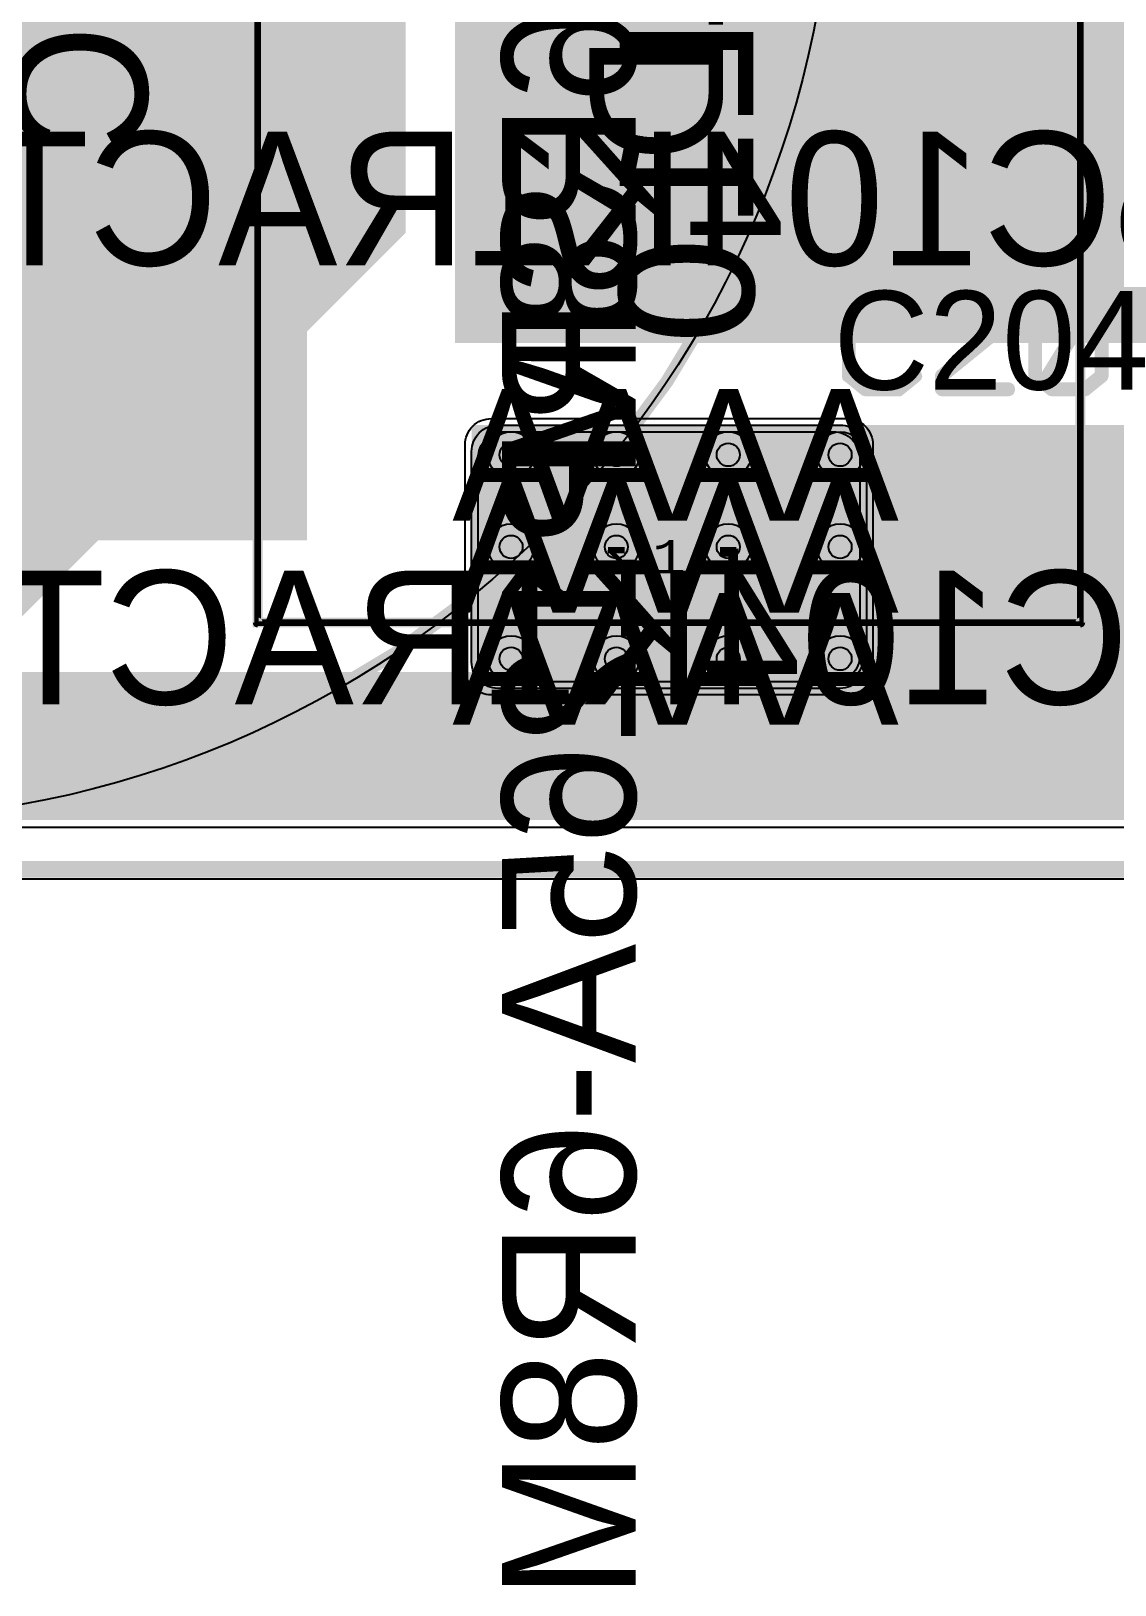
# Model space of a CAD drawing. Extents: x -23 to 289, y -67 to 135.
# Drawn here: x 236.31 to 252.78, y -10.87 to 12.74 of the extents above; entities that cross this region are included whole.
import ezdxf
from ezdxf.enums import TextEntityAlignment as Align

# ---------------------------------------------------------------- set-up
doc = ezdxf.new("R2010")
doc.units = 0
doc.header["$MEASUREMENT"] = 0
for name, color, linetype in [('ASSEMBLY_OUTLINES_BTM', 191, 'CONTINUOUS'), ('ASSEMBLY_OUTLINES_TOP', 102, 'CONTINUOUS'), ('ASSEMBLY_PART_NUMBERS_BTM', 191, 'CONTINUOUS'), ('ASSEMBLY_REF_DES_BTM', 191, 'CONTINUOUS'), ('BOARD_OUTLINE', 10, 'CONTINUOUS'), ('DRILL_DRAWING', 21, 'CONTINUOUS'), ('GENERATED_SILKSCREEN_BTM', 255, 'CONTINUOUS'), ('GENERATED_SILKSCREEN_TOP', 140, 'CONTINUOUS'), ('MANUFACTURING_OUTLINES', 10, 'CONTINUOUS'), ('PART_PADS_SMD_BTM', 230, 'CONTINUOUS'), ('PIN_NUMBERS_BTM', 8, 'CONTINUOUS'), ('PIN_NUMBERS_TOP', 8, 'CONTINUOUS'), ('PLACEMENT_OUTLINES_BTM', 222, 'CONTINUOUS'), ('PLACEMENT_OUTLINES_TOP', 130, 'CONTINUOUS'), ('PLANE_DATA_LAYER_TOP', 150, 'CONTINUOUS'), ('PLANE_SHAPES_LAYER_TOP', 150, 'CONTINUOUS'), ('ROUTE_BORDER', 151, 'CONTINUOUS'), ('SILKSCREEN_OUTLINES_BTM', 211, 'CONTINUOUS'), ('SILKSCREEN_OUTLINES_TOP', 150, 'CONTINUOUS'), ('SILKSCREEN_REF_DES_TOP', 150, 'CONTINUOUS'), ('SOLDERMASK_PADS_BTM', 12, 'CONTINUOUS'), ('SOLDERPASTE_PADS_BTM', 12, 'CONTINUOUS'), ('TRACES_LAYER_BOTTOM', 230, 'CONTINUOUS'), ('VIA_HOLES_LAYER_BOTTOM', 30, 'CONTINUOUS'), ('VIA_HOLES_LAYER_TOP', 30, 'CONTINUOUS'), ('VIA_PADS_LAYER_BOTTOM', 230, 'CONTINUOUS'), ('VIA_PADS_LAYER_TOP', 150, 'CONTINUOUS')]:
    doc.layers.add(name, color=color, linetype=linetype)
doc.styles.add('COURIER_NEW', font='COUR.TTF')
doc.styles.add('VERDANA', font='verdana.TTF')
doc.styles.add('VERIBEST_GERBER_0', font='txt')

msp = doc.modelspace()

# ---------------------------------------------------------------- hatches: boundary and pattern name
at = {"layer": 'PLANE_DATA_LAYER_TOP'}
h = msp.add_hatch(color=256, dxfattribs=at)
h.paths.add_polyline_path([(253.25, 0.8262, -0.414213562373095), (253.1738, 0.75), (196.750008, 0.75, 0.414213562373095), (196.75, 0.749992), (196.75, 0.7112, -0.414213562373095), (196.6738, 0.635), (192.0762, 0.635, -0.414213562373095), (192, 0.7112), (192, 7.999992, 0.414213562373095), (191.999992, 8), (183.750008, 8, 0.414213562373095), (183.75, 7.999992), (183.75, 0.7112, -0.414213562373095), (183.6738, 0.635), (135.3262, 0.635, -0.414213562373095), (135.25, 0.7112), (135.25, 7.999992, 0.414213562373095), (135.249992, 8), (126.750008, 8, 0.414213562373095), (126.75, 7.999992), (126.75, 0.8262, -0.414213562373095), (126.6738, 0.75), (86.0762, 0.75, -0.414213562373095), (86, 0.8262), (86, 42.749992, 0.414213562373095), (85.999992, 42.75), (84.281562, 42.75, -0.1989133663344345), (84.22768, 42.772318), (80.500002, 46.499998, 0.2076843461972852), (80.499996, 46.5), (78.3262, 46.5, -0.414213562373095), (78.25, 46.5762), (78.25, 56.020459, -0.6673970532529512), (78.379965, 56.074457, 2.4068453038940936), (78.379965, 58.625543, -0.6673970532529512), (78.25, 58.679541), (78.25, 61.9238, -0.414213562373095), (78.3262, 62), (81.5, 62), (89.225018, 61.999999, -0.1573037695949559), (89.269547, 61.985635, 0.3225864114567359), (90.730454, 61.985634, -0.1573004075741409), (90.774982, 61.999998), (92.96844, 61.999998, -0.1989133663344687), (93.022322, 61.97768), (95.72768, 59.272322, -0.198909955685367), (95.749998, 59.218441), (95.749998, 59.21844), (95.75, 49.750008, 0.414213562373095), (95.750008, 49.75), (105.4238, 49.75, -0.414213562373095), (105.5, 49.6738), (105.5, 41.562131, -0.414213562373095), (105.4238, 41.485931), (104.083664, 41.485931, 0.1989122151386141), (103.376558, 41.193037), (102.455839, 40.272318, -0.1989133663344686), (102.401957, 40.25), (88.250008, 40.25, 0.414213562373095), (88.25, 40.249992), (88.25, 3.250008, 0.414213562373095), (88.250008, 3.25), (123.749992, 3.25, 0.414213562373095), (123.75, 3.250008), (123.75, 9.9238, -0.414213562373095), (123.8262, 10), (144.148178, 10, -0.1437147250032703), (144.189359, 9.987914, 0.2934886928068864), (145.810641, 9.987914, -0.1437147250032703), (145.851822, 10), (161.499992, 10, 0.414213562373095), (161.5, 10.000008), (161.5, 12.1738, -0.414213562373095), (161.5762, 12.25), (163.9238, 12.25, -0.414213562373095), (164, 12.1738), (164, 10.000008, 0.414213562373095), (164.000008, 10), (177.999992, 10, 0.414213562373095), (178, 10.000008), (178, 14.1738, -0.414213562373095), (178.0762, 14.25), (183.6738, 14.25, -0.414213562373095), (183.75, 14.1738), (183.75, 10.000008, 0.414213562373095), (183.750008, 10), (196.6738, 10, -0.414213562373095), (196.75, 9.9238), (196.75, 7.250008, 0.414213562373095), (196.750008, 7.25), (207.9238, 7.25, -0.414213562373095), (208, 7.1738), (208, 3.000008, 0.414213562373095), (208.000008, 3), (242.999992, 3, 0.414213562373095), (243, 3.000008), (243, 6.6738, -0.414213562373095), (243.0762, 6.75), (253.1738, 6.75, -0.414213562373095), (253.25, 6.6738)], flags=0)
h.paths.add_polyline_path([(90.499998, 48.999998), (90.5, 49.000004), (90.5, 53.499996), (90.499997, 53.500001), (88.500002, 55.499998, 0.2076843461972852), (88.499996, 55.5), (83.500004, 55.5, 0.2076843461972852), (83.499998, 55.499998), (81.500002, 53.500002), (81.5, 53.499996), (81.5, 49.000004), (81.500003, 48.999999), (83.749998, 46.750002, 0.2076843461972851), (83.750004, 46.75), (88.249996, 46.75, 0.2076843461972851), (88.250002, 46.750002)], flags=0)
h.paths.add_polyline_path([(94.249992, 42.75, 0.414213562373095), (94.25, 42.750008), (94.25, 46.749992, 0.414213562373095), (94.249992, 46.75), (90.500008, 46.75, 0.414213562373095), (90.5, 46.749992), (90.5, 42.750008, 0.414213562373095), (90.500008, 42.75)], flags=0)
h.paths.add_polyline_path([(94.249992, 55.5, 0.414213562373095), (94.25, 55.500008), (94.25, 59.249992, 0.414213562373095), (94.249992, 59.25), (90.500008, 59.25, 0.414213562373095), (90.5, 59.249992), (90.5, 55.500008, 0.414213562373095), (90.500008, 55.5)], flags=0)
h.paths.add_polyline_path([(137.4, 2.75, -0.9999999999999999), (140.1, 2.75, -0.9999999999999999)], flags=0)
h.paths.add_polyline_path([(143.25, 2.75, -0.9999999999999999), (146.75, 2.75, -0.9999999999999999)], flags=0)
h.paths.add_polyline_path([(155.5, 6.25, -0.9999999999999999), (158.5, 6.25, -0.9999999999999999)], flags=0)
h.paths.add_polyline_path([(174.75, 6, -0.9999999999999999), (177.75, 6, -0.9999999999999999)], flags=0)
h = msp.add_hatch(color=256, dxfattribs=at)
h.paths.add_polyline_path([(240.5, 5.0762, -0.414213562373095), (240.4238, 5), (209.8262, 5, -0.414213562373095), (209.75, 5.0762), (209.75, 8.249992, 0.414213562373095), (209.749992, 8.25), (197.8262, 8.25, -0.414213562373095), (197.75, 8.3262), (197.75, 19.499992, 0.414213562373095), (197.749992, 19.5), (174.5762, 19.5, -0.414213562373095), (174.5, 19.5762), (174.5, 22.493004, -0.5668837975161246), (174.6122, 22.560164, 1.6706499566442263), (174.6122, 24.939836, -0.5668837975161246), (174.5, 25.006996), (174.5, 25.4238, -0.414213562373095), (174.5762, 25.5), (177.6738, 25.5, -0.414213562373095), (177.75, 25.4238), (177.75, 21.000008, 0.414213562373095), (177.750008, 21), (199.1738, 21, -0.414213562373095), (199.25, 20.9238), (199.25, 12.500008, 0.414213562373095), (199.250008, 12.5), (201.10923, 12.5, -0.7020067308420581), (201.157928, 12.365192, 0.2229612250544076), (200.4, 10.750001), (200.4, 10.75, 0.9999999999999999), (204.6, 10.75), (204.6, 10.750001, 0.2229612250544076), (203.842072, 12.365192, -0.7020067308420581), (203.89077, 12.5), (209.749992, 12.5, 0.414213562373095), (209.75, 12.500008), (209.75, 17.4238, -0.414213562373095), (209.8262, 17.5), (214.4238, 17.5, -0.414213562373095), (214.5, 17.4238), (214.5, 7.750008, 0.414213562373095), (214.500008, 7.75), (230.999992, 7.75, 0.414213562373095), (231, 7.750008), (231, 15.1738, -0.414213562373095), (231.0762, 15.25), (240.4238, 15.25, -0.414213562373095), (240.5, 15.1738)], flags=0)
h.paths.add_polyline_path([(231.4, 10.75, -0.9999999999999999), (235.6, 10.75, -0.9999999999999999)], flags=0)
h = msp.add_hatch(color=256, dxfattribs=at)
h.paths.add_polyline_path([(264.5, 0.8262, -0.414213562373095), (264.4238, 0.75), (254.5762, 0.75, -0.414213562373095), (254.5, 0.8262), (254.5, 7.999992, 0.414213562373095), (254.499992, 8), (242.8262, 8, -0.414213562373095), (242.75, 8.0762), (242.75, 18.4238, -0.414213562373095), (242.8262, 18.5), (250.749992, 18.5, 0.414213562373095), (250.75, 18.500008), (250.75, 23.9238, -0.414213562373095), (250.8262, 24), (254.4238, 24, -0.414213562373095), (254.5, 23.9238), (254.5, 23.618133, -0.4416541567299518), (254.416741, 23.542261, 0.4416528711656548), (252.45, 21.750001), (252.45, 21.749999, 0.4416528711656548), (254.416741, 19.957739, -0.4416541567299518), (254.5, 19.881867), (254.5, 11.500008, 0.414213562373095), (254.500008, 11.5), (264.4238, 11.5, -0.414213562373095), (264.5, 11.4238)], flags=0)
h.paths.add_polyline_path([(254.9, 4.75, -0.9999999999999999), (257.6, 4.75, -0.9999999999999999)], flags=0)
at = {"layer": 'VIA_HOLES_LAYER_BOTTOM'}
h = msp.add_hatch(color=256, dxfattribs=at)
edge = h.paths.add_edge_path()
edge.add_arc((243.6, 6.3), 0.175, 0, 360)
h = msp.add_hatch(color=256, dxfattribs=at)
edge = h.paths.add_edge_path()
edge.add_arc((245.2, 6.3), 0.175, 0, 360)
h = msp.add_hatch(color=256, dxfattribs=at)
edge = h.paths.add_edge_path()
edge.add_arc((246.9, 6.3), 0.175, 0, 360)
h = msp.add_hatch(color=256, dxfattribs=at)
edge = h.paths.add_edge_path()
edge.add_arc((248.6, 6.3), 0.175, 0, 360)
h = msp.add_hatch(color=256, dxfattribs=at)
edge = h.paths.add_edge_path()
edge.add_arc((243.6, 4.9), 0.175, 0, 360)
h = msp.add_hatch(color=256, dxfattribs=at)
edge = h.paths.add_edge_path()
edge.add_arc((245.2, 4.9), 0.175, 0, 360)
h = msp.add_hatch(color=256, dxfattribs=at)
edge = h.paths.add_edge_path()
edge.add_arc((246.9, 4.9), 0.175, 0, 360)
h = msp.add_hatch(color=256, dxfattribs=at)
edge = h.paths.add_edge_path()
edge.add_arc((248.6, 4.9), 0.175, 0, 360)
h = msp.add_hatch(color=256, dxfattribs=at)
edge = h.paths.add_edge_path()
edge.add_arc((243.6, 3.2), 0.175, 0, 360)
h = msp.add_hatch(color=256, dxfattribs=at)
edge = h.paths.add_edge_path()
edge.add_arc((245.2, 3.2), 0.175, 0, 360)
h = msp.add_hatch(color=256, dxfattribs=at)
edge = h.paths.add_edge_path()
edge.add_arc((246.9, 3.2), 0.175, 0, 360)
h = msp.add_hatch(color=256, dxfattribs=at)
edge = h.paths.add_edge_path()
edge.add_arc((248.6, 3.2), 0.175, 0, 360)
at = {"layer": 'VIA_HOLES_LAYER_TOP'}
h = msp.add_hatch(color=256, dxfattribs=at)
edge = h.paths.add_edge_path()
edge.add_arc((243.6, 6.3), 0.175, 0, 360)
h = msp.add_hatch(color=256, dxfattribs=at)
edge = h.paths.add_edge_path()
edge.add_arc((245.2, 6.3), 0.175, 0, 360)
h = msp.add_hatch(color=256, dxfattribs=at)
edge = h.paths.add_edge_path()
edge.add_arc((246.9, 6.3), 0.175, 0, 360)
h = msp.add_hatch(color=256, dxfattribs=at)
edge = h.paths.add_edge_path()
edge.add_arc((248.6, 6.3), 0.175, 0, 360)
h = msp.add_hatch(color=256, dxfattribs=at)
edge = h.paths.add_edge_path()
edge.add_arc((243.6, 4.9), 0.175, 0, 360)
h = msp.add_hatch(color=256, dxfattribs=at)
edge = h.paths.add_edge_path()
edge.add_arc((245.2, 4.9), 0.175, 0, 360)
h = msp.add_hatch(color=256, dxfattribs=at)
edge = h.paths.add_edge_path()
edge.add_arc((246.9, 4.9), 0.175, 0, 360)
h = msp.add_hatch(color=256, dxfattribs=at)
edge = h.paths.add_edge_path()
edge.add_arc((248.6, 4.9), 0.175, 0, 360)
h = msp.add_hatch(color=256, dxfattribs=at)
edge = h.paths.add_edge_path()
edge.add_arc((243.6, 3.2), 0.175, 0, 360)
h = msp.add_hatch(color=256, dxfattribs=at)
edge = h.paths.add_edge_path()
edge.add_arc((245.2, 3.2), 0.175, 0, 360)
h = msp.add_hatch(color=256, dxfattribs=at)
edge = h.paths.add_edge_path()
edge.add_arc((246.9, 3.2), 0.175, 0, 360)
h = msp.add_hatch(color=256, dxfattribs=at)
edge = h.paths.add_edge_path()
edge.add_arc((248.6, 3.2), 0.175, 0, 360)

# ---------------------------------------------------------------- linework, layer by layer
at = {"layer": 'ASSEMBLY_OUTLINES_BTM', "const_width": 0.1}
msp.add_lwpolyline([(239.75, 3.75), (239.75, 17.25), (252.25, 17.25), (252.25, 3.75)], close=True, dxfattribs=at)
at = {"layer": 'ASSEMBLY_OUTLINES_TOP', "const_width": 0.2}
msp.add_lwpolyline([(218.5, 15.75, -1), (248.5, 15.75, -1)], format="xyb", close=True, dxfattribs=at)
at = {"layer": 'BOARD_OUTLINE', "const_width": 0.25}
msp.add_lwpolyline([(0, 1.5), (0, 133.5, -0.4142135624), (1.5, 135), (278.5, 135, -0.4142135624), (280, 133.5), (280, 1.5, -0.4142135624), (278.5, 0), (1.5, 0, -0.4142135624)], format="xyb", close=True, dxfattribs=at)
at = {"layer": 'GENERATED_SILKSCREEN_BTM', "const_width": 0.15}
for points in [[(242.925, 3.749995), (239.75, 3.749995, -0.4142135624), (239.749995, 3.75), (239.749995, 17.25, -0.4142135624), (239.75, 17.250005), (240.577952, 17.250005, 5.9117e-06), (240.577951, 17.249995), (239.750005, 17.249995), (239.750005, 3.750005), (242.925, 3.750005), (242.925, 3.749995)], [(252.250005, 3.75, -0.4142135624), (252.25, 3.749995), (249.075, 3.749995), (249.075, 3.750005), (252.249995, 3.750005), (252.249995, 17.249995), (249.075, 17.249995), (249.075, 17.250005), (252.25, 17.250005, -0.4142135624), (252.250005, 17.25), (252.250005, 3.75)]]:
    msp.add_lwpolyline(points, format="xyb", dxfattribs=at)
at = {"layer": 'GENERATED_SILKSCREEN_TOP', "const_width": 0.15}
for points in [[(243.432313, 4.50948, -0.9176478726), (221.79347, 25.128556, 6.0563e-06), (221.793479, 25.128551, 0.9176478211), (243.432303, 4.509484, 6.3355e-06), (243.432313, 4.50948)], [(248.43074, 14.310159, -0.1396736011), (245.42999, 6.657393, 6.3627e-06), (245.429981, 6.657399, 0.1396736675), (248.430731, 14.310163, 5.7934e-06), (248.43074, 14.310159)], [(244.898992, 5.999968, -0.0219212748), (244.001512, 5.039332, 6.8851e-06), (244.001508, 5.039343, 0.0219212062), (244.898985, 5.999975, 5.8232e-06), (244.898992, 5.999968)]]:
    msp.add_lwpolyline(points, format="xyb", dxfattribs=at)
for points in [[(248.968, 7.2705), (248.716, 7.476), (248.7085, 7.4805), (248.707, 7.4865), (248.704, 7.4925), (248.7025, 7.5), (248.7025, 8.529), (248.704, 8.5365), (248.707, 8.5425), (248.71, 8.5455), (248.7115, 8.5485), (248.7145, 8.553), (248.968, 8.7585), (248.9725, 8.76), (248.977, 8.7615), (248.9785, 8.763), (248.9845, 8.7645), (249.49, 8.7645), (249.4975, 8.763), (249.5005, 8.7615), (249.505, 8.76), (249.5095, 8.7585), (249.763, 8.553), (249.769, 8.5455), (249.772, 8.5335), (249.7705, 8.5245), (249.7675, 8.517), (249.763, 8.511), (249.7555, 8.505), (249.748, 8.5005), (249.7405, 8.499), (249.733, 8.499), (249.727, 8.5035), (249.4795, 8.703), (248.995, 8.703), (248.764, 8.514), (248.764, 7.515), (248.995, 7.326), (249.4795, 7.326), (249.727, 7.5255), (249.733, 7.5285), (249.7405, 7.53), (249.748, 7.5285), (249.7555, 7.524), (249.763, 7.518), (249.7675, 7.5105), (249.7705, 7.5015), (249.772, 7.4925), (249.769, 7.4835), (249.763, 7.476), (249.5095, 7.2705), (249.5035, 7.2675), (249.502, 7.266), (249.4975, 7.266), (249.496, 7.2645), (249.4945, 7.2645), (249.49, 7.2645), (248.9845, 7.2645), (248.9785, 7.266), (248.9725, 7.2675), (248.968, 7.2705)], [(250.9255, 8.7585), (251.1775, 8.553), (251.182, 8.5455), (251.1835, 8.5395), (251.1865, 8.535), (251.188, 8.529), (251.188, 8.3235), (251.1865, 8.3175), (251.1835, 8.3085), (251.182, 8.301), (251.1775, 8.298), (250.1785, 7.4865), (250.1785, 7.326), (251.158, 7.326), (251.1685, 7.323), (251.1775, 7.317), (251.182, 7.3065), (251.1835, 7.2945), (251.182, 7.284), (251.1775, 7.2735), (251.1685, 7.2675), (251.158, 7.2645), (250.147, 7.2645), (250.135, 7.2675), (250.1275, 7.275), (250.12, 7.2825), (250.117, 7.2945), (250.117, 7.5), (250.1185, 7.5045), (250.1215, 7.515), (250.1245, 7.5195), (250.1275, 7.5225), (250.1305, 7.5255), (251.128, 8.3385), (251.128, 8.514), (250.894, 8.703), (250.4095, 8.703), (250.165, 8.5035), (250.1545, 8.5005), (250.144, 8.502), (250.135, 8.5065), (250.129, 8.5155), (250.123, 8.5245), (250.1215, 8.535), (250.1215, 8.541), (250.123, 8.5455), (250.1305, 8.553), (250.3825, 8.7585), (250.3885, 8.76), (250.393, 8.7615), (250.3945, 8.763), (250.4005, 8.7645), (250.906, 8.7645), (250.912, 8.763), (250.9135, 8.763), (250.915, 8.7615), (250.9195, 8.76), (250.9255, 8.7585)], [(251.548, 8.553), (251.8, 8.7585), (251.806, 8.76), (251.8105, 8.7615), (251.812, 8.763), (251.818, 8.7645), (252.3235, 8.7645), (252.3295, 8.763), (252.331, 8.763), (252.3325, 8.7615), (252.337, 8.76), (252.343, 8.7585), (252.595, 8.553), (252.5995, 8.5455), (252.601, 8.5395), (252.604, 8.535), (252.6055, 8.529), (252.6055, 7.5), (252.604, 7.4955), (252.601, 7.485), (252.5995, 7.482), (252.595, 7.476), (252.343, 7.2705), (252.337, 7.269), (252.334, 7.2675), (252.331, 7.266), (252.328, 7.2645), (252.3235, 7.2645), (251.818, 7.2645), (251.812, 7.266), (251.806, 7.2675), (251.8, 7.2705), (251.548, 7.476), (251.545, 7.479), (251.542, 7.4805), (251.539, 7.485), (251.536, 7.4955), (251.5345, 7.5), (251.5345, 8.529), (251.536, 8.535), (251.539, 8.5395), (251.542, 8.5455), (251.548, 8.553)], [(251.596, 8.514), (251.596, 7.515), (251.6845, 7.44), (252.4105, 8.6235), (252.3115, 8.703), (251.827, 8.703), (251.596, 8.514)], [(251.7325, 7.401), (251.827, 7.326), (252.3115, 7.326), (252.5455, 7.515), (252.5455, 8.514), (252.457, 8.5845), (251.7325, 7.401)]]:
    msp.add_lwpolyline(points, dxfattribs=at)
at = {"layer": 'MANUFACTURING_OUTLINES'}
msp.add_lwpolyline([(280.150405, 1.5, -0.4142135624), (278.5, -0.150405), (1.5, -0.150405, -0.4142135624), (-0.150405, 1.5), (-0.150405, 133.5, -0.4142135624), (1.5, 135.150405), (278.5, 135.150405, -0.4142135624), (280.150405, 133.5)], format="xyb", close=True, dxfattribs=at)
at = {"layer": 'PART_PADS_SMD_BTM'}
msp.add_lwpolyline([(243, 6.35, -0.4142135624), (243.4, 6.75), (248.6, 6.75, -0.4142135624), (249, 6.35), (249, 3.15, -0.4142135624), (248.6, 2.75), (243.4, 2.75, -0.4142135624), (243, 3.15)], format="xyb", close=True, dxfattribs=at)
at = {"layer": 'PLACEMENT_OUTLINES_BTM'}
msp.add_lwpolyline([(239.75, 3.75), (239.75, 17.25), (252.25, 17.25), (252.25, 3.75)], close=True, dxfattribs=at)
at = {"layer": 'PLACEMENT_OUTLINES_TOP'}
msp.add_circle((233.5, 15.75), 15, dxfattribs=at)
at = {"layer": 'PLANE_SHAPES_LAYER_TOP'}
for points in [[(242.75, 8), (254.5, 8), (242.75, 18.5), (254.5, 18.5)], [(231, 7.75), (240.5, 7.75), (231, 15.25), (240.5, 15.25)], [(214.5, 5), (240.5, 5), (214.5, 7.75), (240.5, 7.75)], [(243, 3), (253.25, 3), (243, 6.75), (253.25, 6.75)], [(193.75, 0.75), (253.25, 0.75), (193.75, 3), (253.25, 3)]]:
    msp.add_solid(points, dxfattribs=at)
at = {"layer": 'ROUTE_BORDER'}
msp.add_lwpolyline([(0.635, 2.135), (0.635, 133, -0.4142135624), (2.135, 134.5), (278, 134.5, -0.4142135624), (279.5, 133), (279.5, 2.135, -0.4142135624), (278, 0.635), (2.135, 0.635, -0.4142135624)], format="xyb", close=True, dxfattribs=at)
at = {"layer": 'SILKSCREEN_OUTLINES_BTM'}
msp.add_lwpolyline([(239.75, 3.75), (239.75, 17.25), (252.25, 17.25), (252.25, 3.75)], close=True, dxfattribs=at)
at = {"layer": 'SILKSCREEN_OUTLINES_TOP'}
msp.add_circle((233.5, 15.75), 15, dxfattribs=at)
msp.add_circle((233.5, 15.75), 15, dxfattribs=at)
at = {"layer": 'SOLDERMASK_PADS_BTM'}
msp.add_lwpolyline([(242.9, 6.45, -0.4142135624), (243.3, 6.85), (248.7, 6.85, -0.4142135624), (249.1, 6.45), (249.1, 3.05, -0.4142135624), (248.7, 2.65), (243.3, 2.65, -0.4142135624), (242.9, 3.05)], format="xyb", close=True, dxfattribs=at)
at = {"layer": 'SOLDERPASTE_PADS_BTM'}
msp.add_lwpolyline([(243.1, 6.25, -0.4142135624), (243.5, 6.65), (248.5, 6.65, -0.4142135624), (248.9, 6.25), (248.9, 3.25, -0.4142135624), (248.5, 2.85), (243.5, 2.85, -0.4142135624), (243.1, 3.25)], format="xyb", close=True, dxfattribs=at)
at = {"layer": 'TRACES_LAYER_BOTTOM'}
for points, const_width in [([(241, 17.2), (241, 10.086717), (232.579111, 1.665828), (194.8078, 1.665828)], 2), ([(243.6, 6.3), (245.15, 4.75)], 0.25), ([(245.2, 6.3), (246, 5.5), (246, 5.4)], 0.25), ([(246, 5.4), (246.9, 6.3)], 0.25), ([(247.05, 4.75), (248.6, 6.3)], 0.25), ([(246, 4.75), (246, 5.4)], 0.25), ([(243.6, 4.9), (243.7, 4.8), (243.7, 4.75)], 0.25), ([(245.2, 4.8), (245.2, 4.9)], 0.25), ([(246.9, 4.9), (246.9, 4.75)], 0.25), ([(247.05, 4.75), (247.525, 4.75), (247.675, 4.9), (248.6, 4.9)], 0.25), ([(248.6, 3.2), (248.6, 4.9)], 0.25), ([(243.6, 3.2), (243.6, 4.65), (243.7, 4.75)], 0.25), ([(243.7, 4.75), (245.15, 4.75)], 0.25), ([(245.15, 4.75), (245.2, 4.8)], 0.25), ([(245.2, 4.8), (245.2, 4.75), (246, 4.75)], 0.25), ([(246, 4.75), (246.9, 4.75)], 0.25), ([(246, 4.75), (246, 4)], 0.25), ([(246.9, 4.75), (247.05, 4.75)], 0.25), ([(245.2, 3.2), (246, 4)], 0.25), ([(246, 4), (246.1, 4), (246.9, 3.2)], 0.25)]:
    msp.add_lwpolyline(points, dxfattribs=dict(at, const_width=const_width))
at = {"layer": 'VIA_HOLES_LAYER_BOTTOM'}
for centre in [(243.6, 6.3), (245.2, 6.3), (246.9, 6.3), (248.6, 6.3), (243.6, 4.9), (245.2, 4.9), (246.9, 4.9), (248.6, 4.9), (243.6, 3.2), (245.2, 3.2), (246.9, 3.2), (248.6, 3.2)]:
    msp.add_circle(centre, 0.175, dxfattribs=at)
at = {"layer": 'VIA_HOLES_LAYER_TOP'}
for centre in [(243.6, 6.3), (245.2, 6.3), (246.9, 6.3), (248.6, 6.3), (243.6, 4.9), (245.2, 4.9), (246.9, 4.9), (248.6, 4.9), (243.6, 3.2), (245.2, 3.2), (246.9, 3.2), (248.6, 3.2)]:
    msp.add_circle(centre, 0.175, dxfattribs=at)
at = {"layer": 'VIA_PADS_LAYER_BOTTOM'}
for centre in [(243.6, 6.3), (245.2, 6.3), (246.9, 6.3), (248.6, 6.3), (243.6, 4.9), (245.2, 4.9), (246.9, 4.9), (248.6, 4.9), (243.6, 3.2), (245.2, 3.2), (246.9, 3.2), (248.6, 3.2)]:
    msp.add_circle(centre, 0.35, dxfattribs=at)
at = {"layer": 'VIA_PADS_LAYER_TOP'}
for centre in [(243.6, 6.3), (245.2, 6.3), (246.9, 6.3), (248.6, 6.3), (243.6, 4.9), (245.2, 4.9), (246.9, 4.9), (248.6, 4.9), (243.6, 3.2), (245.2, 3.2), (246.9, 3.2), (248.6, 3.2)]:
    msp.add_circle(centre, 0.35, dxfattribs=at)

# ---------------------------------------------------------------- texts
at = {"layer": 'ASSEMBLY_PART_NUMBERS_BTM', "style": 'VERIBEST_GERBER_0', "text_generation_flag": 2}
for s, p in [('GRM1885C1H100JA01D', (244.79, 41.25)), ('CL10B104KB8SFNC', (236.04, 36.25)), ('SRP1265A-6R8M', (243.46, 27.5)), ('SRP1265A-6R8M', (243.46, 10.5))]:
    msp.add_text(s, height=2.032, rotation=90, dxfattribs=at).set_placement(p, align=Align.TOP_LEFT)
for p in [(260.75, 11.21), (261, 4.54)]:
    msp.add_text('C1206C104K1RACTU', height=2.032, dxfattribs=at).set_placement(p, align=Align.TOP_LEFT)
at = {"layer": 'ASSEMBLY_REF_DES_BTM', "style": 'VERDANA', "text_generation_flag": 2}
msp.add_text('L10', height=2.03, rotation=90, dxfattribs=at).set_placement((245.25, 13), align=Align.TOP_LEFT)
at = {"layer": 'DRILL_DRAWING', "style": 'VERIBEST_GERBER_0'}
for p in [(243.6, 6.3), (245.2, 6.3), (246.9, 6.3), (248.6, 6.3), (243.6, 4.9), (245.2, 4.9), (246.9, 4.9), (248.6, 4.9), (243.6, 3.2), (245.2, 3.2), (246.9, 3.2), (248.6, 3.2)]:
    msp.add_text('A', height=2, dxfattribs=at).set_placement(p, align=Align.MIDDLE_CENTER)
at = {"layer": 'PIN_NUMBERS_BTM', "style": 'COURIER_NEW'}
msp.add_text('1', height=0.508, dxfattribs=at).set_placement((246, 4.75), align=Align.MIDDLE_CENTER)
at = {"layer": 'PIN_NUMBERS_TOP', "style": 'COURIER_NEW'}
msp.add_text('1', height=0.508, dxfattribs=at).set_placement((246, 4.75), align=Align.MIDDLE_CENTER)
at = {"layer": 'SILKSCREEN_REF_DES_TOP', "style": 'VERIBEST_GERBER_0'}
msp.add_text('C204', height=1.5, dxfattribs=at).set_placement((248.5, 8.79), align=Align.TOP_LEFT)

doc.saveas('drawing.dxf')
